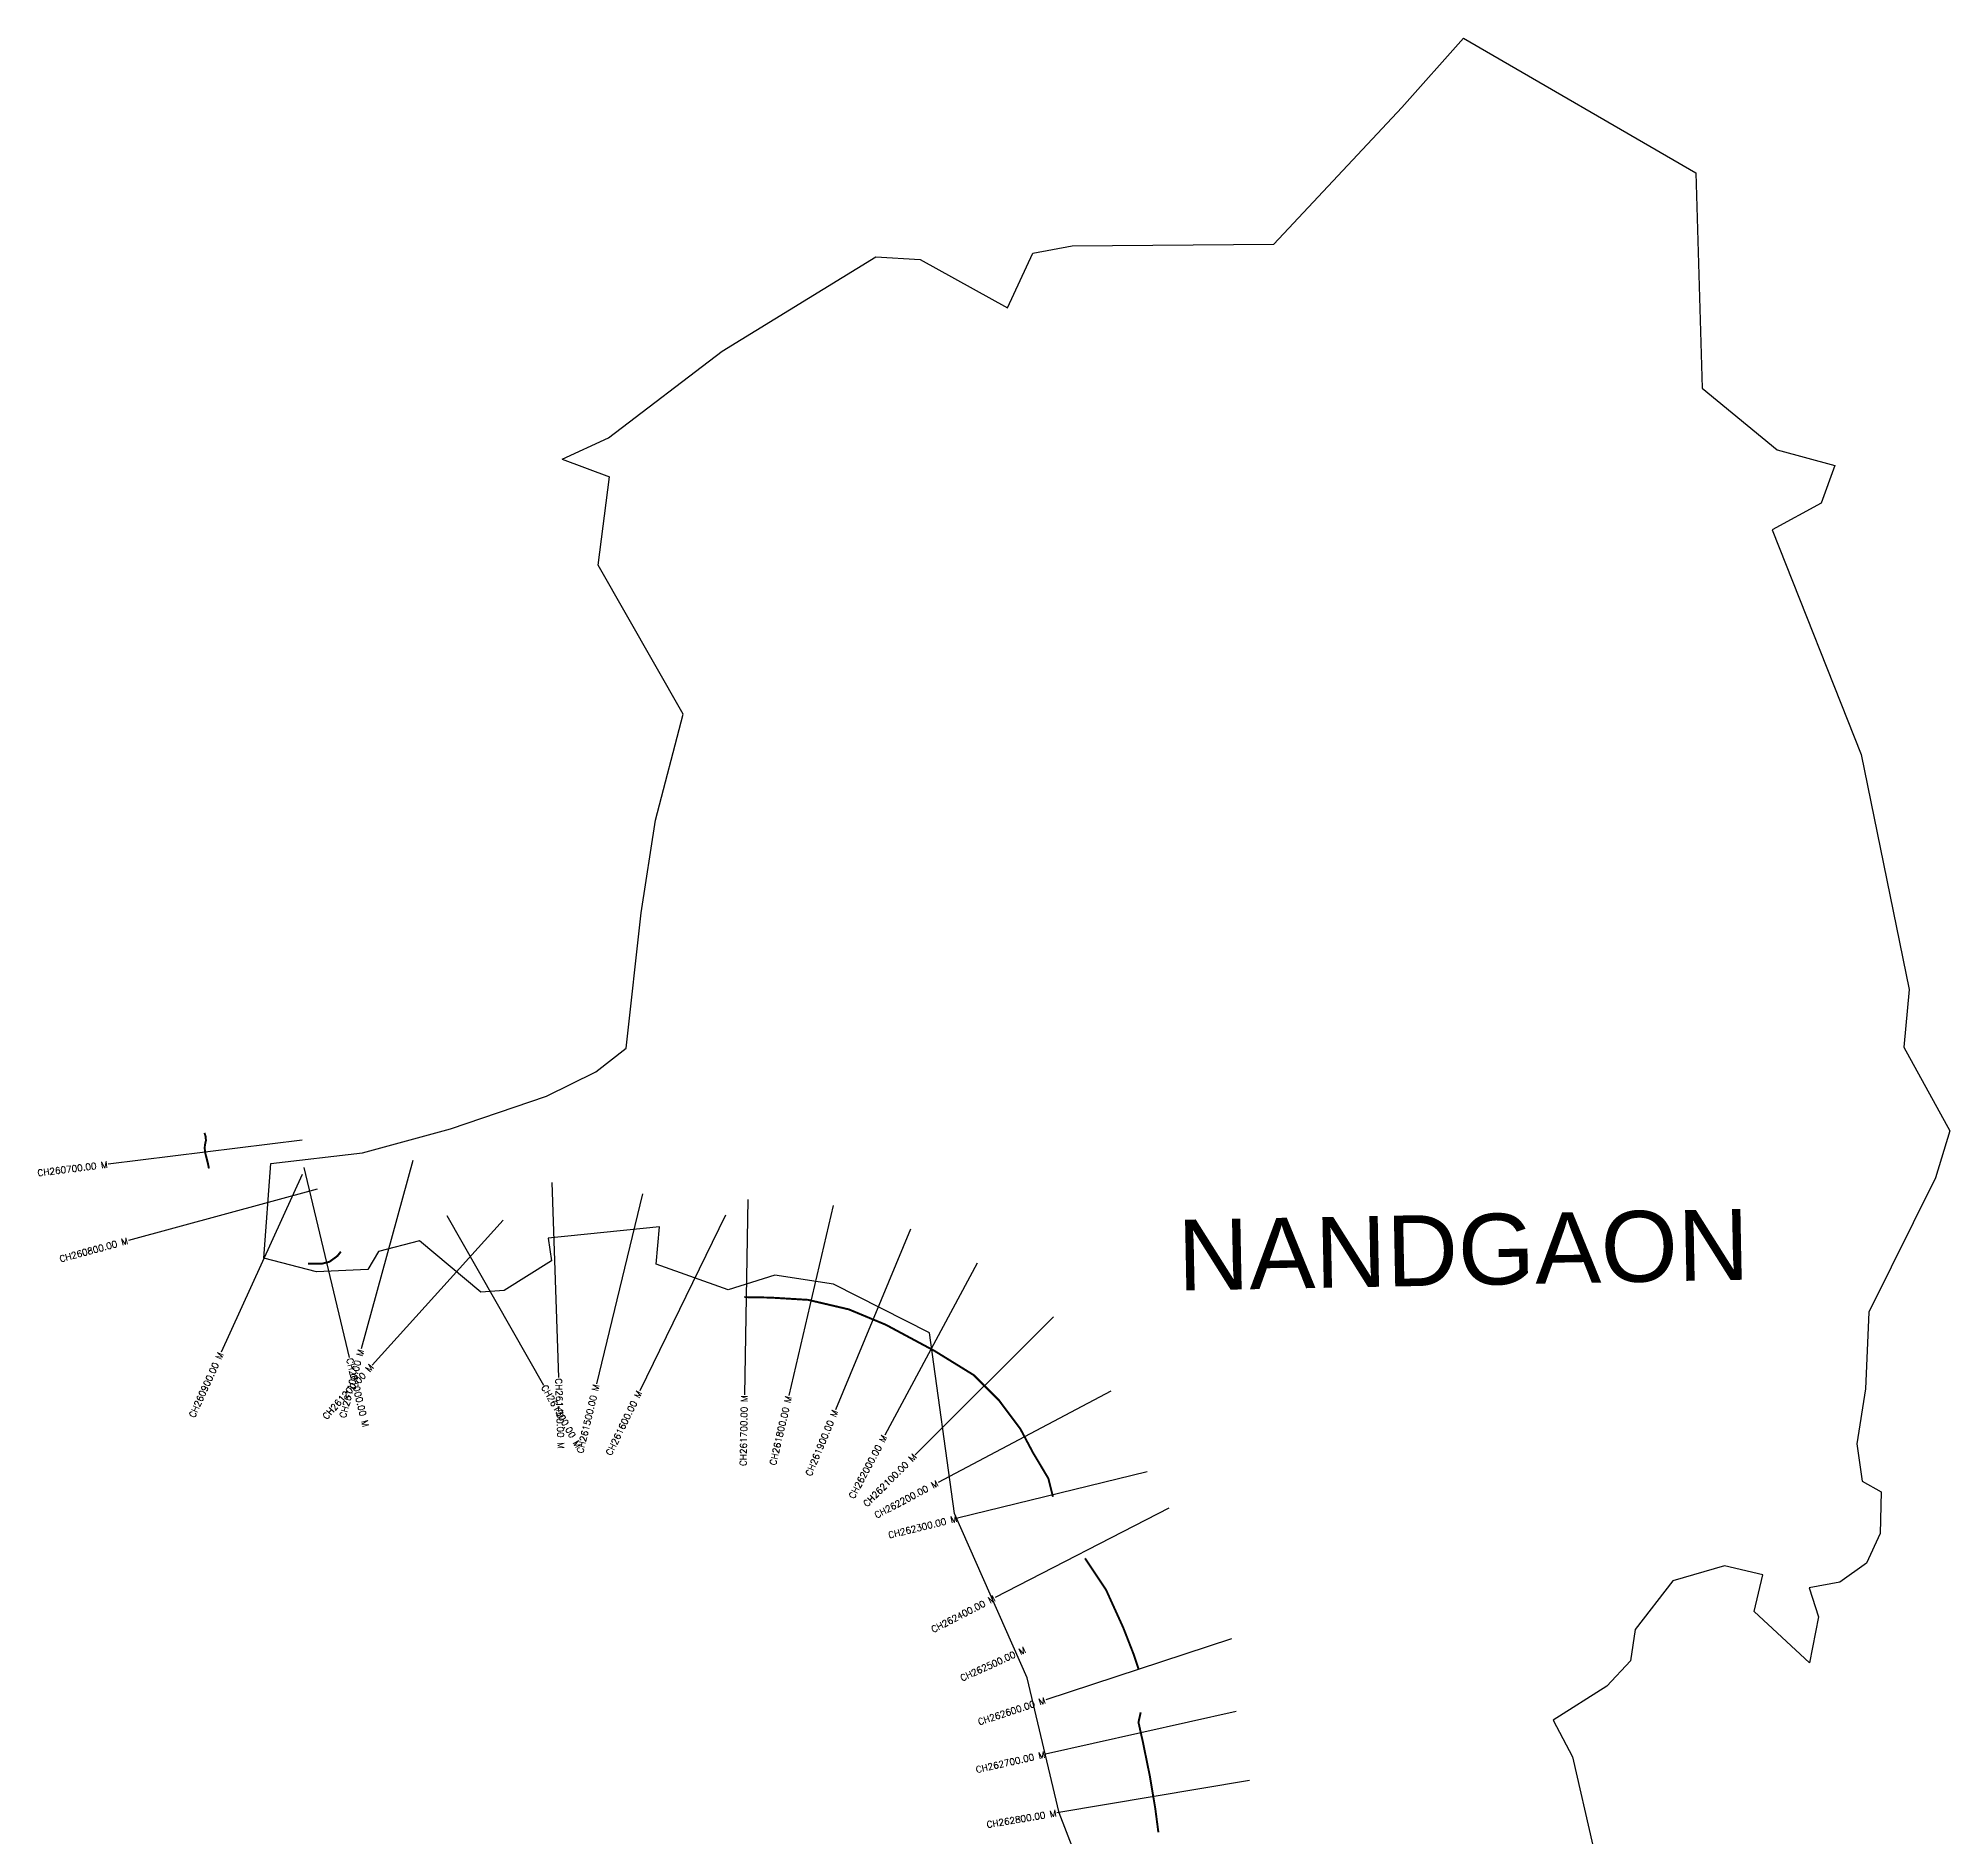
# Model space of a CAD drawing. Header units: metres. Extents: x 279213 to 282149, y 2032389 to 2036914.
# Drawn here: x 279213 to 282149, y 2034150 to 2036914 of the extents above; entities that cross this region are included whole.
import ezdxf
from ezdxf.enums import TextEntityAlignment as Align

# ---------------------------------------------------------------- set-up
doc = ezdxf.new("R2010")
doc.units = ezdxf.units.M
for name, color, linetype in [('CS', 134, 'Continuous'), ('CSMark', 6, 'Continuous'), ('NATURALLY PROTECTED', 3, 'Continuous'), ('village', 3, 'Continuous'), ('VILLAGE NAME', 250, 'Continuous')]:
    doc.layers.add(name, color=color, linetype=linetype)
doc.styles.get("Standard").update_dxf_attribs({"font": 'simplex.shx'})

msp = doc.modelspace()

# ---------------------------------------------------------------- linework, layer by layer
at = {"color": 3, "flags": 128}
msp.add_lwpolyline([(280018.3, 2036267.7), (280090.9, 2036240.3)], dxfattribs=at)
at = {"layer": 'CS'}
for p, q in [((279618.7, 2035221.4), (279321, 2035184.6)), ((279788.9, 2035190.2), (279709.6, 2034900.9)), ((279619, 2035168.9), (279494.4, 2034896)), ((279621.4, 2035179.5), (279691.2, 2034887.8)), ((280002.1, 2035156.7), (280012.6, 2034856.9)), ((279641.6, 2035146.4), (279352.1, 2035067.6)), ((280141.3, 2035139), (280070.8, 2034847.4)), ((280303.1, 2035130.4), (280297.8, 2034830.5)), ((279927.6, 2035098.6), (279726.2, 2034876.2)), ((279840.8, 2035106.1), (279989.4, 2034845.5)), ((280268.8, 2035106.3), (280137.1, 2034836.7)), ((280434.4, 2035121.3), (280366.1, 2034829.2)), ((280553.1, 2035084.7), (280438, 2034807.6)), ((280655.5, 2035032.9), (280513.6, 2034768.6)), ((280772.7, 2034950.3), (280560.3, 2034738.4)), ((280860.7, 2034836.2), (280595.4, 2034696)), ((280916.6, 2034712.4), (280625.3, 2034640.8)), ((280949.8, 2034656.6), (280683.1, 2034519.2)), ((281045.8, 2034455.6), (280760.8, 2034361.9)), ((281053, 2034344.3), (280760.3, 2034278.6)), ((281073.7, 2034238.2), (280777.9, 2034188.3))]:
    msp.add_line(p, q, dxfattribs=at)
at = {"layer": 'NATURALLY PROTECTED', "color": 2, "const_width": 3, "flags": 128}
for points in [[(279468.8, 2035232.8), (279470.6, 2035226.9), (279471, 2035221.1), (279469.5, 2035214.3), (279469.1, 2035209.2), (279469.9, 2035202.3), (279474.1, 2035185.6), (279475.6, 2035178.1)], [(279627.9, 2035031.7), (279650, 2035032.1), (279660.6, 2035034.7), (279672.8, 2035043.6), (279678.2, 2035050.3)], [(280298, 2034980.5), (280338, 2034979.8), (280395.8, 2034976.3), (280458.2, 2034961.7), (280515, 2034938.1), (280589.9, 2034897.9), (280650.2, 2034860.7), (280689, 2034821.8), (280721.7, 2034778.1), (280741.1, 2034741.5), (280764.7, 2034702), (280771.7, 2034673.9)], [(280821, 2034579.4), (280853.2, 2034531.1), (280879.8, 2034472.5), (280895.8, 2034431.5), (280903.2, 2034409.2)], [(280906.5, 2034342.8), (280903, 2034327.6), (280909.7, 2034297.7), (280920.6, 2034244.4), (280928.9, 2034194.7), (280933.6, 2034158.6)]]:
    msp.add_lwpolyline(points, dxfattribs=at)
at = {"layer": 'village', "color": 3}
for points in [[(280018.3, 2036267.7, 0), (280089.4, 2036300.3, 0), (280264, 2036433.4, 0), (280499.7, 2036578.3, 0), (280567.9, 2036574.3, 0), (280702.1, 2036499.7, 0), (280740.7, 2036583.6, 0), (280801, 2036595.1, 0), (281110.8, 2036597.7, 0), (281307.7, 2036807.8, 0), (281402.2, 2036914, 0), (281758.7, 2036707.1, 0), (281768.5, 2036376.4, 0), (281883.7, 2036281.9, 0), (281972.2, 2036257.9, 0), (281951.2, 2036200, 0), (281876, 2036158.8, 0), (282012.7, 2035813.8, 0), (282086.3, 2035453.1, 0), (282078.1, 2035364.2, 0), (282148.9, 2035235.7, 0)], [(280828.9, 2034065, 0), (280781.3, 2034188.7, 0), (280732.1, 2034395.6, 0), (280620.4, 2034648, 0), (280582, 2034925.8, 0), (280434.9, 2035000.3, 0), (280344.6, 2035014.2, 0), (280273.1, 2034991.8, 0), (280162.5, 2035031.3, 0), (280167.5, 2035088.7, 0), (279996.3, 2035071, 0), (280001.6, 2035036.1, 0), (279929, 2034990.9, 0), (279893.1, 2034988, 0), (279798.8, 2035066.9, 0), (279735.8, 2035050.5, 0), (279719.4, 2035022.8, 0), (279640.8, 2035019.4, 0), (279560.1, 2035040.6, 0), (279570.9, 2035185.5, 0), (279711.4, 2035201.9, 0), (279846.6, 2035239.2, 0), (279993.8, 2035289.1, 0), (280069.6, 2035326.4, 0), (280116.3, 2035363.1, 0), (280139.5, 2035570.9, 0), (280161.6, 2035713.2, 0), (280204, 2035875.7, 0), (280073.4, 2036104.5, 0), (280090.9, 2036240.3, 0)], [(282148.9, 2035235.7, 0), (282127.2, 2035163.6, 0), (282024.7, 2034957.3, 0), (282019.3, 2034839.6, 0), (282006, 2034755.1, 0), (282014.3, 2034697.9, 0), (282043.4, 2034681.4, 0), (282042.2, 2034617.3, 0), (282020.9, 2034571.8, 0), (281979.9, 2034543, 0), (281933, 2034534.1, 0), (281947.4, 2034489.3, 0), (281933.6, 2034419.1, 0), (281848.6, 2034497.7, 0), (281862, 2034553.8, 0), (281802.7, 2034567.6, 0), (281723.4, 2034545, 0), (281665.9, 2034469.8, 0), (281658.5, 2034421.7, 0), (281622.4, 2034383, 0), (281539.7, 2034330.6, 0), (281569.3, 2034274.7, 0), (281600.7, 2034138.4, 0)]]:
    msp.add_polyline3d(points, dxfattribs=at)

# ---------------------------------------------------------------- texts
at = {"layer": 'CSMark'}
for s, rotation, p in [('CH260700.00 M', 7.0524, (279320, 2035184.4)), ('CH260800.00 M', 15.233, (279351.1, 2035067.3)), ('CH260900.00 M', 65.465, (279494, 2034895)), ('CH261100.00 M', 74.6818, (279709.3, 2034899.9)), ('CH261200.00 M', 47.8427, (279725.6, 2034875.4)), ('CH261500.00 M', 76.4218, (280070.6, 2034846.4)), ('CH261600.00 M', 63.973, (280136.7, 2034835.8)), ('CH261700.00 M', 88.9845, (280297.8, 2034829.5)), ('CH261800.00 M', 76.8437, (280365.9, 2034828.2)), ('CH261900.00 M', 67.4312, (280437.6, 2034806.7)), ('CH262000.00 M', 61.7806, (280513.2, 2034767.7)), ('CH262100.00 M', 44.9311, (280559.6, 2034737.7)), ('CH262200.00 M', 27.854, (280594.5, 2034695.5)), ('CH262300.00 M', 13.8122, (280624.3, 2034640.6)), ('CH262400.00 M', 27.246, (280682.2, 2034518.8)), ('CH262500.00 M', 24.337, (280729, 2034439.5)), ('CH262600.00 M', 18.2004, (280759.9, 2034361.6)), ('CH262700.00 M', 12.648, (280759.3, 2034278.3)), ('CH262800.00 M', 9.5699, (280776.9, 2034188.2))]:
    msp.add_text(s, height=10, rotation=rotation, dxfattribs=at).set_placement(p, align=Align.MIDDLE_RIGHT)
for s, rotation, p in [('CH261000.00 M', 283.4507, (279691.4, 2034886.8)), ('CH261300.00 M', 299.6984, (279989.9, 2034844.6)), ('CH261400.00 M', 272.0049, (280012.6, 2034855.9))]:
    msp.add_text(s, height=10, rotation=rotation, dxfattribs=at).set_placement(p, align=Align.MIDDLE_LEFT)
at = {"layer": 'VILLAGE NAME', "insert": (280962.1, 2035099.2), "char_height": 108.748, "attachment_point": 1, "rotation": 1.1028}
msp.add_mtext_dynamic_manual_height_columns('{\\fArial|b0|i0|c0|p34;NANDGAON}', width=726.929, gutter_width=543.7, heights=[0], dxfattribs=at)

doc.saveas('drawing.dxf')
